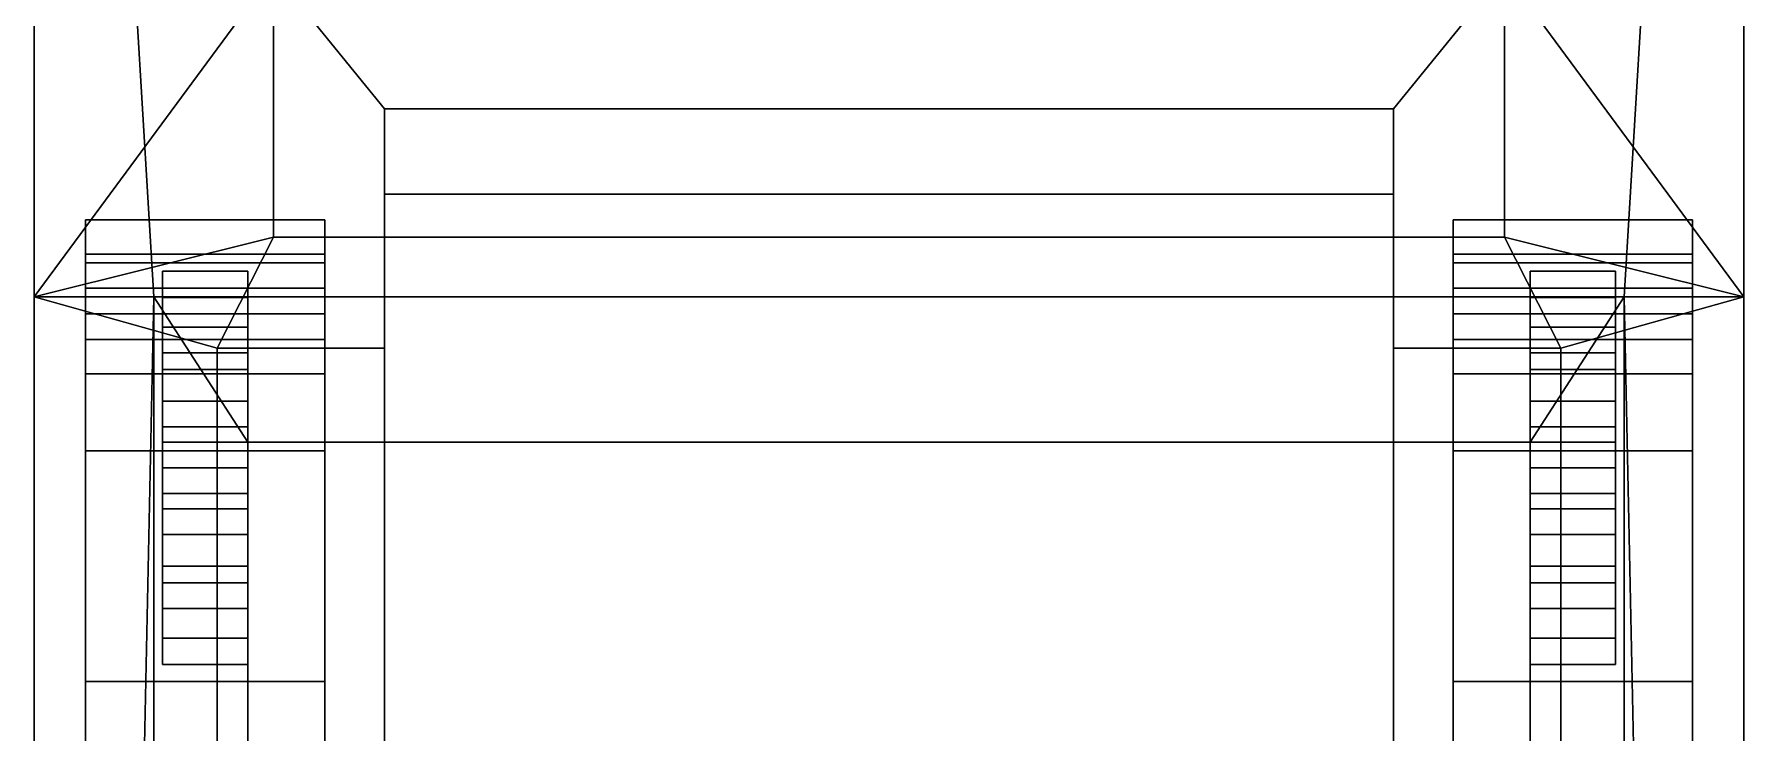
# Model space of a CAD drawing. Header units: millimetres. Extents: x -1 to 3, y -3.1 to 13.
# Drawn here: x -1 to 1, y 0.86 to 1.677 of the extents above; entities that cross this region are included whole.
import ezdxf

# ---------------------------------------------------------------- set-up
doc = ezdxf.new("R2010")
doc.units = ezdxf.units.MM
doc.layers.add('tracks', color=3, linetype='Continuous')
doc.layers.add('wheels', color=2, linetype='Continuous')

msp = doc.modelspace()

# ---------------------------------------------------------------- linework, layer by layer
for points in [[(-0.91, 2.18, 1.12), (-0.72, 1.75, 0.66), (-1, 1.37, 1.36), (-1, 1.97, 1.36)], [(1, 1.37, 1.36), (0.72, 1.75, 0.66), (0.91, 2.18, 1.12), (1, 1.97, 1.36)], [(-1, 1.97, 1.36), (-1, 1.37, 1.36), (-0.86, 1.37, 1.73), (-0.88, 1.7, 1.67)], [(0.86, 1.37, 1.73), (1, 1.37, 1.36), (1, 1.97, 1.36), (0.88, 1.7, 1.67)], [(-0.72, 1.75, 0.66), (-0.72, 1.44, 0.66), (-1, 1.37, 1.36)], [(0.72, 1.75, 0.66), (0.59, 1.59, 0.66), (-0.59, 1.59, 0.66), (-0.72, 1.75, 0.66)], [(-0.59, 1.59, 0.66), (-0.59, 1.44, 0.66), (-0.72, 1.44, 0.66), (-0.72, 1.75, 0.66)], [(0.72, 1.44, 0.66), (0.59, 1.44, 0.66), (0.59, 1.59, 0.66), (0.72, 1.75, 0.66)], [(1, 1.37, 1.36), (0.72, 1.44, 0.66), (0.72, 1.75, 0.66), (1, 1.37, 1.36)], [(-0.88, 1.7, 1.67), (-0.86, 1.37, 1.73), (0.86, 1.37, 1.73), (0.88, 1.7, 1.67)], [(-0.59, 1.49, 0.5), (-0.59, 1.44, 0.45), (-0.59, 1.44, 0.66), (-0.59, 1.59, 0.66)], [(0.59, 1.59, 0.66), (0.59, 1.49, 0.5), (-0.59, 1.49, 0.5), (-0.59, 1.59, 0.66)], [(0.59, 1.44, 0.66), (0.59, 1.44, 0.45), (0.59, 1.49, 0.5), (0.59, 1.59, 0.66)], [(0.59, 1.49, 0.5), (0.59, 1.44, 0.45), (-0.59, 1.44, 0.45), (-0.59, 1.49, 0.5)], [(-0.72, 1.44, 0.66), (-0.7861, 1.31, 0.83), (-1, 1.37, 1.36)], [(-0.59, 1.44, 0.66), (-0.59, 1.31, 0.83), (-0.7861, 1.31, 0.83), (-0.72, 1.44, 0.66)], [(-0.59, 1.44, 0.45), (-0.59, -2.75, 0.45), (-0.59, -2.75, 0.79), (-0.59, 1.31, 0.79)], [(0.59, 1.44, 0.45), (0.59, -2.75, 0.45), (-0.59, -2.75, 0.45), (-0.59, 1.44, 0.45)], [(-0.59, 1.44, 0.45), (-0.59, 1.31, 0.79), (-0.59, 1.31, 0.83), (-0.59, 1.44, 0.66)], [(0.59, -2.75, 0.79), (0.59, -2.75, 0.45), (0.59, 1.44, 0.45), (0.59, 1.31, 0.79)], [(0.59, 1.31, 0.83), (0.59, 1.31, 0.79), (0.59, 1.44, 0.45), (0.59, 1.44, 0.66)], [(0.7861, 1.31, 0.83), (0.59, 1.31, 0.83), (0.59, 1.44, 0.66), (0.72, 1.44, 0.66)], [(1, 1.37, 1.36), (0.7861, 1.31, 0.83), (0.72, 1.44, 0.66), (1, 1.37, 1.36)], [(-1, 1.37, 1.36), (-1, 0.64, 1.36), (-0.8751, 0.64, 1.69), (-0.86, 1.37, 1.73)], [(-0.7861, 1.31, 0.83), (-0.7861, 0.01, 0.83), (-1, 0.01, 1.36), (-1, 1.37, 1.36)], [(-0.86, 1.37, 1.73), (-0.8751, 0.64, 1.69), (-0.86, 0.64, 1.73), (-0.86, 1.37, 1.73)], [(-0.86, 1.37, 1.73), (-0.86, 0.64, 1.73), (-0.75, 0.64, 2.08), (-0.75, 1.2, 2.08)], [(0.75, 1.2, 2.08), (0.86, 1.37, 1.73), (-0.86, 1.37, 1.73), (-0.75, 1.2, 2.08)], [(0.75, 0.64, 2.08), (0.86, 0.64, 1.73), (0.86, 1.37, 1.73), (0.75, 1.2, 2.08)], [(1, 0.01, 1.36), (0.7861, 0.01, 0.83), (0.7861, 1.31, 0.83), (1, 1.37, 1.36)], [(0.8751, 0.64, 1.69), (1, 0.64, 1.36), (1, 1.37, 1.36), (0.86, 1.37, 1.73)], [(0.86, 0.64, 1.73), (0.8751, 0.64, 1.69), (0.86, 1.37, 1.73)], [(-0.59, 1.31, 0.83), (-0.59, 0.01, 0.83), (-0.7861, 0.01, 0.83), (-0.7861, 1.31, 0.83)], [(-0.59, 1.31, 0.79), (-0.59, 0.01, 0.79), (-0.59, 0.01, 0.83), (-0.59, 1.31, 0.83)], [(0.59, 0.01, 0.83), (0.59, 0.01, 0.79), (0.59, 1.31, 0.79), (0.59, 1.31, 0.83)], [(0.7861, 0.01, 0.83), (0.59, 0.01, 0.83), (0.59, 1.31, 0.83), (0.7861, 1.31, 0.83)], [(-0.75, 1.2, 2.08), (-0.75, 0.64, 2.08), (0.75, 0.64, 2.08), (0.75, 1.2, 2.08)]]:
    msp.add_3dface(points)
at = {"layer": 'tracks'}
for points in [[(-0.94, 1.46, 0.5), (-0.94, 1.38, 0.69), (-0.66, 1.38, 0.69), (-0.66, 1.46, 0.5)], [(-0.94, 1.35, 0.66), (-0.94, 1.38, 0.69), (-0.94, 1.46, 0.5), (-0.94, 1.42, 0.5)], [(-0.94, 1.42, 0.5), (-0.94, 1.46, 0.5), (-0.94, 1.41, 0.31), (-0.94, 1.37, 0.34)], [(-0.94, 1.41, 0.31), (-0.94, 1.46, 0.5), (-0.66, 1.46, 0.5), (-0.66, 1.41, 0.31)], [(-0.66, 1.46, 0.5), (-0.66, 1.38, 0.69), (-0.66, 1.35, 0.66), (-0.66, 1.42, 0.5)], [(-0.66, 1.41, 0.31), (-0.66, 1.46, 0.5), (-0.66, 1.42, 0.5), (-0.66, 1.37, 0.34)], [(0.66, 1.35, 0.66), (0.66, 1.38, 0.69), (0.66, 1.46, 0.5), (0.66, 1.42, 0.5)], [(0.66, 1.46, 0.5), (0.66, 1.38, 0.69), (0.94, 1.38, 0.69), (0.94, 1.46, 0.5)], [(0.66, 1.42, 0.5), (0.66, 1.46, 0.5), (0.66, 1.41, 0.31), (0.66, 1.37, 0.34)], [(0.66, 1.41, 0.31), (0.66, 1.46, 0.5), (0.94, 1.46, 0.5), (0.94, 1.41, 0.31)], [(0.94, 1.46, 0.5), (0.94, 1.38, 0.69), (0.94, 1.35, 0.66), (0.94, 1.42, 0.5)], [(0.94, 1.41, 0.31), (0.94, 1.46, 0.5), (0.94, 1.42, 0.5), (0.94, 1.37, 0.34)], [(-0.66, 1.42, 0.5), (-0.66, 1.35, 0.66), (-0.94, 1.35, 0.66), (-0.94, 1.42, 0.5)], [(-0.66, 1.37, 0.34), (-0.66, 1.42, 0.5), (-0.94, 1.42, 0.5), (-0.94, 1.37, 0.34)], [(0.94, 1.42, 0.5), (0.94, 1.35, 0.66), (0.66, 1.35, 0.66), (0.66, 1.42, 0.5)], [(0.94, 1.37, 0.34), (0.94, 1.42, 0.5), (0.66, 1.42, 0.5), (0.66, 1.37, 0.34)], [(-0.94, 1.37, 0.34), (-0.94, 1.41, 0.31), (-0.94, 1.32, 0.24), (-0.94, 1.28, 0.27)], [(-0.94, 1.32, 0.24), (-0.94, 1.41, 0.31), (-0.66, 1.41, 0.31), (-0.66, 1.32, 0.24)], [(-0.66, 1.32, 0.24), (-0.66, 1.41, 0.31), (-0.66, 1.37, 0.34), (-0.66, 1.28, 0.27)], [(0.66, 1.37, 0.34), (0.66, 1.41, 0.31), (0.66, 1.32, 0.24), (0.66, 1.28, 0.27)], [(0.66, 1.32, 0.24), (0.66, 1.41, 0.31), (0.94, 1.41, 0.31), (0.94, 1.32, 0.24)], [(0.94, 1.32, 0.24), (0.94, 1.41, 0.31), (0.94, 1.37, 0.34), (0.94, 1.28, 0.27)], [(-0.94, 1.38, 0.69), (-0.94, 1.19, 0.77), (-0.66, 1.19, 0.77), (-0.66, 1.38, 0.69)], [(-0.94, 1.19, 0.73), (-0.94, 1.19, 0.77), (-0.94, 1.38, 0.69), (-0.94, 1.35, 0.66)], [(-0.66, 1.38, 0.69), (-0.66, 1.19, 0.77), (-0.66, 1.19, 0.73), (-0.66, 1.35, 0.66)], [(0.66, 1.19, 0.73), (0.66, 1.19, 0.77), (0.66, 1.38, 0.69), (0.66, 1.35, 0.66)], [(0.66, 1.38, 0.69), (0.66, 1.19, 0.77), (0.94, 1.19, 0.77), (0.94, 1.38, 0.69)], [(0.94, 1.38, 0.69), (0.94, 1.19, 0.77), (0.94, 1.19, 0.73), (0.94, 1.35, 0.66)], [(-0.66, 1.28, 0.27), (-0.66, 1.37, 0.34), (-0.94, 1.37, 0.34), (-0.94, 1.28, 0.27)], [(0.94, 1.28, 0.27), (0.94, 1.37, 0.34), (0.66, 1.37, 0.34), (0.66, 1.28, 0.27)], [(-0.66, 1.35, 0.66), (-0.66, 1.19, 0.73), (-0.94, 1.19, 0.73), (-0.94, 1.35, 0.66)], [(0.94, 1.35, 0.66), (0.94, 1.19, 0.73), (0.66, 1.19, 0.73), (0.66, 1.35, 0.66)], [(-0.94, 0.6), (-0.94, 1.32, 0.24), (-0.66, 1.32, 0.24), (-0.66, 0.6)], [(-0.94, 1.28, 0.27), (-0.94, 1.32, 0.24), (-0.94, 0.6), (-0.94, 0.6, 0.04)], [(-0.66, 0.6), (-0.66, 1.32, 0.24), (-0.66, 1.28, 0.27), (-0.66, 0.6, 0.04)], [(0.66, 1.28, 0.27), (0.66, 1.32, 0.24), (0.66, 0.6), (0.66, 0.6, 0.04)], [(0.66, 0.6), (0.66, 1.32, 0.24), (0.94, 1.32, 0.24), (0.94, 0.6)], [(0.94, 0.6), (0.94, 1.32, 0.24), (0.94, 1.28, 0.27), (0.94, 0.6, 0.04)], [(-0.66, 0.6, 0.04), (-0.66, 1.28, 0.27), (-0.94, 1.28, 0.27), (-0.94, 0.6, 0.04)], [(0.94, 0.6, 0.04), (0.94, 1.28, 0.27), (0.66, 1.28, 0.27), (0.66, 0.6, 0.04)], [(-0.66, 1.19, 0.73), (-0.66, 0.92, 0.67), (-0.94, 0.92, 0.67), (-0.94, 1.19, 0.73)], [(-0.94, 0.92, 0.67), (-0.94, 0.92, 0.71), (-0.94, 1.19, 0.77), (-0.94, 1.19, 0.73)], [(-0.94, 1.19, 0.77), (-0.94, 0.92, 0.71), (-0.66, 0.92, 0.71), (-0.66, 1.19, 0.77)], [(-0.66, 1.19, 0.77), (-0.66, 0.92, 0.71), (-0.66, 0.92, 0.67), (-0.66, 1.19, 0.73)], [(0.66, 0.92, 0.67), (0.66, 0.92, 0.71), (0.66, 1.19, 0.77), (0.66, 1.19, 0.73)], [(0.66, 1.19, 0.77), (0.66, 0.92, 0.71), (0.94, 0.92, 0.71), (0.94, 1.19, 0.77)], [(0.94, 1.19, 0.73), (0.94, 0.92, 0.67), (0.66, 0.92, 0.67), (0.66, 1.19, 0.73)], [(0.94, 1.19, 0.77), (0.94, 0.92, 0.71), (0.94, 0.92, 0.67), (0.94, 1.19, 0.73)], [(-0.66, 0.92, 0.67), (-0.66, 0.63, 0.61), (-0.94, 0.63, 0.61), (-0.94, 0.92, 0.67)], [(-0.94, 0.63, 0.61), (-0.94, 0.63, 0.65), (-0.94, 0.92, 0.71), (-0.94, 0.92, 0.67)], [(-0.94, 0.92, 0.71), (-0.94, 0.63, 0.65), (-0.66, 0.63, 0.65), (-0.66, 0.92, 0.71)], [(-0.66, 0.92, 0.71), (-0.66, 0.63, 0.65), (-0.66, 0.63, 0.61), (-0.66, 0.92, 0.67)], [(0.66, 0.92, 0.71), (0.66, 0.63, 0.65), (0.94, 0.63, 0.65), (0.94, 0.92, 0.71)], [(0.66, 0.63, 0.61), (0.66, 0.63, 0.65), (0.66, 0.92, 0.71), (0.66, 0.92, 0.67)], [(0.94, 0.92, 0.67), (0.94, 0.63, 0.61), (0.66, 0.63, 0.61), (0.66, 0.92, 0.67)], [(0.94, 0.92, 0.71), (0.94, 0.63, 0.65), (0.94, 0.63, 0.61), (0.94, 0.92, 0.67)]]:
    msp.add_3dface(points, dxfattribs=at)
at = {"layer": 'wheels'}
for points in [[(-0.85, 1.4, 0.47), (-0.85, 1.3692, 0.355), (-0.85, 1.3345, 0.4096), (-0.85, 1.3345, 0.5304)], [(-0.85, 1.3692, 0.585), (-0.85, 1.4, 0.47), (-0.85, 1.3345, 0.5304), (-0.85, 1.3045, 0.5823)], [(-0.75, 1.4, 0.47), (-0.75, 1.3692, 0.355), (-0.85, 1.3692, 0.355), (-0.85, 1.4, 0.47)], [(-0.75, 1.3692, 0.585), (-0.75, 1.4, 0.47), (-0.85, 1.4, 0.47), (-0.85, 1.3692, 0.585)], [(-0.75, 1.3345, 0.5304), (-0.75, 1.3345, 0.4096), (-0.75, 1.3692, 0.355), (-0.75, 1.4, 0.47)], [(-0.75, 1.3045, 0.5823), (-0.75, 1.3345, 0.5304), (-0.75, 1.4, 0.47), (-0.75, 1.3692, 0.585)], [(0.75, 1.3345, 0.4096), (0.75, 1.3345, 0.5304), (0.75, 1.3692, 0.585), (0.75, 1.4, 0.47)], [(0.75, 1.4, 0.47), (0.75, 1.3692, 0.585), (0.85, 1.3692, 0.585), (0.85, 1.4, 0.47)], [(0.75, 1.3045, 0.3577), (0.75, 1.3345, 0.4096), (0.75, 1.4, 0.47), (0.75, 1.3692, 0.355)], [(0.75, 1.3692, 0.355), (0.75, 1.4, 0.47), (0.85, 1.4, 0.47), (0.85, 1.3692, 0.355)], [(0.85, 1.4, 0.47), (0.85, 1.3692, 0.585), (0.85, 1.3345, 0.5304), (0.85, 1.3345, 0.4096)], [(0.85, 1.3692, 0.355), (0.85, 1.4, 0.47), (0.85, 1.3345, 0.4096), (0.85, 1.3045, 0.3577)], [(-0.75, 1.285, 0.6692), (-0.75, 1.3692, 0.585), (-0.85, 1.3692, 0.585), (-0.85, 1.285, 0.6692)], [(-0.85, 1.285, 0.6692), (-0.85, 1.3692, 0.585), (-0.85, 1.3045, 0.5823), (-0.85, 1.2, 0.6427)], [(-0.85, 1.3692, 0.355), (-0.85, 1.285, 0.2708), (-0.85, 1.3045, 0.3577), (-0.85, 1.3345, 0.4096)], [(-0.75, 1.3692, 0.355), (-0.75, 1.285, 0.2708), (-0.85, 1.285, 0.2708), (-0.85, 1.3692, 0.355)], [(-0.75, 1.2, 0.6427), (-0.75, 1.3045, 0.5823), (-0.75, 1.3692, 0.585), (-0.75, 1.285, 0.6692)], [(-0.75, 1.3345, 0.4096), (-0.75, 1.3045, 0.3577), (-0.75, 1.285, 0.2708), (-0.75, 1.3692, 0.355)], [(0.75, 1.3345, 0.5304), (0.75, 1.3045, 0.5823), (0.75, 1.285, 0.6692), (0.75, 1.3692, 0.585)], [(0.75, 1.285, 0.2708), (0.75, 1.3692, 0.355), (0.85, 1.3692, 0.355), (0.85, 1.285, 0.2708)], [(0.75, 1.2, 0.2973), (0.75, 1.3045, 0.3577), (0.75, 1.3692, 0.355), (0.75, 1.285, 0.2708)], [(0.75, 1.3692, 0.585), (0.75, 1.285, 0.6692), (0.85, 1.285, 0.6692), (0.85, 1.3692, 0.585)], [(0.85, 1.3692, 0.585), (0.85, 1.285, 0.6692), (0.85, 1.3045, 0.5823), (0.85, 1.3345, 0.5304)], [(0.85, 1.285, 0.2708), (0.85, 1.3692, 0.355), (0.85, 1.3045, 0.3577), (0.85, 1.2, 0.2973)], [(-0.85, 1.2179, 0.5323), (-0.85, 1.3045, 0.5823), (-0.85, 1.3345, 0.5304), (-0.85, 1.2479, 0.4804)], [(-0.85, 1.2479, 0.4804), (-0.85, 1.3345, 0.5304), (-0.75, 1.3345, 0.5304), (-0.75, 1.2479, 0.4804)], [(-0.75, 1.3345, 0.4096), (-0.75, 1.3345, 0.5304), (-0.85, 1.3345, 0.5304), (-0.85, 1.3345, 0.4096)], [(-0.85, 1.2479, 0.4596), (-0.85, 1.3345, 0.4096), (-0.85, 1.3045, 0.3577), (-0.85, 1.2179, 0.4077)], [(-0.75, 1.2479, 0.4596), (-0.75, 1.3345, 0.4096), (-0.85, 1.3345, 0.4096), (-0.85, 1.2479, 0.4596)], [(-0.75, 1.2479, 0.4804), (-0.75, 1.3345, 0.5304), (-0.75, 1.3045, 0.5823), (-0.75, 1.2179, 0.5323)], [(-0.75, 1.2179, 0.4077), (-0.75, 1.3045, 0.3577), (-0.75, 1.3345, 0.4096), (-0.75, 1.2479, 0.4596)], [(0.75, 1.2179, 0.5323), (0.75, 1.3045, 0.5823), (0.75, 1.3345, 0.5304), (0.75, 1.2479, 0.4804)], [(0.75, 1.2479, 0.4596), (0.75, 1.3345, 0.4096), (0.75, 1.3045, 0.3577), (0.75, 1.2179, 0.4077)], [(0.85, 1.2479, 0.4596), (0.85, 1.3345, 0.4096), (0.75, 1.3345, 0.4096), (0.75, 1.2479, 0.4596)], [(0.75, 1.3345, 0.5304), (0.75, 1.3345, 0.4096), (0.85, 1.3345, 0.4096), (0.85, 1.3345, 0.5304)], [(0.75, 1.2479, 0.4804), (0.75, 1.3345, 0.5304), (0.85, 1.3345, 0.5304), (0.85, 1.2479, 0.4804)], [(0.85, 1.2479, 0.4804), (0.85, 1.3345, 0.5304), (0.85, 1.3045, 0.5823), (0.85, 1.2179, 0.5323)], [(0.85, 1.2179, 0.4077), (0.85, 1.3045, 0.3577), (0.85, 1.3345, 0.4096), (0.85, 1.2479, 0.4596)], [(-0.75, 1.3045, 0.5823), (-0.75, 1.2, 0.6427), (-0.85, 1.2, 0.6427), (-0.85, 1.3045, 0.5823)], [(-0.75, 1.2179, 0.5323), (-0.75, 1.3045, 0.5823), (-0.85, 1.3045, 0.5823), (-0.85, 1.2179, 0.5323)], [(-0.85, 1.2179, 0.4077), (-0.85, 1.3045, 0.3577), (-0.75, 1.3045, 0.3577), (-0.75, 1.2179, 0.4077)], [(-0.85, 1.285, 0.2708), (-0.85, 1.17, 0.24), (-0.85, 1.2, 0.2973), (-0.85, 1.3045, 0.3577)], [(-0.75, 1.2, 0.2973), (-0.75, 1.3045, 0.3577), (-0.85, 1.3045, 0.3577), (-0.85, 1.2, 0.2973)], [(-0.75, 1.3045, 0.3577), (-0.75, 1.2, 0.2973), (-0.75, 1.17, 0.24), (-0.75, 1.285, 0.2708)], [(0.85, 1.2179, 0.5323), (0.85, 1.3045, 0.5823), (0.75, 1.3045, 0.5823), (0.75, 1.2179, 0.5323)], [(0.75, 1.2179, 0.4077), (0.75, 1.3045, 0.3577), (0.85, 1.3045, 0.3577), (0.85, 1.2179, 0.4077)], [(0.75, 1.3045, 0.3577), (0.75, 1.2, 0.2973), (0.85, 1.2, 0.2973), (0.85, 1.3045, 0.3577)], [(0.75, 1.2, 0.6427), (0.75, 1.3045, 0.5823), (0.85, 1.3045, 0.5823), (0.85, 1.2, 0.6427)], [(0.75, 1.3045, 0.5823), (0.75, 1.2, 0.6427), (0.75, 1.17, 0.7), (0.75, 1.285, 0.6692)], [(0.85, 1.285, 0.6692), (0.85, 1.17, 0.7), (0.85, 1.2, 0.6427), (0.85, 1.3045, 0.5823)], [(-0.75, 1.17, 0.7), (-0.75, 1.285, 0.6692), (-0.85, 1.285, 0.6692), (-0.85, 1.17, 0.7)], [(-0.85, 1.17, 0.7), (-0.85, 1.285, 0.6692), (-0.85, 1.2, 0.6427), (-0.85, 1.14, 0.6427)], [(-0.75, 1.285, 0.2708), (-0.75, 1.17, 0.24), (-0.85, 1.17, 0.24), (-0.85, 1.285, 0.2708)], [(-0.75, 1.14, 0.6427), (-0.75, 1.2, 0.6427), (-0.75, 1.285, 0.6692), (-0.75, 1.17, 0.7)], [(0.75, 1.17, 0.24), (0.75, 1.285, 0.2708), (0.85, 1.285, 0.2708), (0.85, 1.17, 0.24)], [(0.75, 1.14, 0.2973), (0.75, 1.2, 0.2973), (0.75, 1.285, 0.2708), (0.75, 1.17, 0.24)], [(0.75, 1.285, 0.6692), (0.75, 1.17, 0.7), (0.85, 1.17, 0.7), (0.85, 1.285, 0.6692)], [(0.85, 1.17, 0.24), (0.85, 1.285, 0.2708), (0.85, 1.2, 0.2973), (0.85, 1.14, 0.2973)], [(-0.75, 1.2479, 0.4804), (-0.75, 1.2479, 0.4596), (-0.85, 1.2479, 0.4596), (-0.85, 1.2479, 0.4804)], [(-0.85, 1.0921, 0.4804), (-0.85, 1.1221, 0.5323), (-0.85, 1.2179, 0.5323), (-0.85, 1.2479, 0.4804)], [(-0.85, 1.0921, 0.4596), (-0.85, 1.0921, 0.4804), (-0.85, 1.2479, 0.4804), (-0.85, 1.2479, 0.4596)], [(-0.85, 1.1221, 0.4077), (-0.85, 1.0921, 0.4596), (-0.85, 1.2479, 0.4596), (-0.85, 1.2179, 0.4077)], [(0.75, 1.2479, 0.4596), (0.75, 1.2479, 0.4804), (0.85, 1.2479, 0.4804), (0.85, 1.2479, 0.4596)], [(0.85, 1.2479, 0.4804), (0.85, 1.2179, 0.5323), (0.85, 1.1221, 0.5323), (0.85, 1.0921, 0.4804)], [(0.85, 1.2479, 0.4596), (0.85, 1.2479, 0.4804), (0.85, 1.0921, 0.4804), (0.85, 1.0921, 0.4596)], [(0.85, 1.2179, 0.4077), (0.85, 1.2479, 0.4596), (0.85, 1.0921, 0.4596), (0.85, 1.1221, 0.4077)], [(-0.75, 1.2, 0.5427), (-0.75, 1.2179, 0.5323), (-0.85, 1.2179, 0.5323), (-0.85, 1.2, 0.5427)], [(-0.75, 1.2179, 0.4077), (-0.75, 1.2, 0.3973), (-0.85, 1.2, 0.3973), (-0.85, 1.2179, 0.4077)], [(-0.85, 1.1221, 0.5323), (-0.85, 1.14, 0.5427), (-0.85, 1.2, 0.5427), (-0.85, 1.2179, 0.5323)], [(-0.85, 1.14, 0.3973), (-0.85, 1.1221, 0.4077), (-0.85, 1.2179, 0.4077), (-0.85, 1.2, 0.3973)], [(-0.85, 1.2, 0.5427), (-0.85, 1.2, 0.6427), (-0.75, 1.2, 0.6427), (-0.75, 1.2, 0.5427)], [(-0.85, 1.14, 0.5427), (-0.85, 1.14, 0.6427), (-0.85, 1.2, 0.6427), (-0.85, 1.2, 0.5427)], [(-0.85, 1.2, 0.3973), (-0.85, 1.2, 0.2973), (-0.85, 1.14, 0.2973), (-0.85, 1.14, 0.3973)], [(-0.75, 1.2, 0.3973), (-0.75, 1.2, 0.2973), (-0.85, 1.2, 0.2973), (-0.85, 1.2, 0.3973)], [(-0.85, 1.17, 0.24), (-0.85, 1.055, 0.2708), (-0.85, 1.14, 0.2973), (-0.85, 1.2, 0.2973)], [(-0.75, 1.2, 0.5427), (-0.75, 1.2, 0.6427), (-0.75, 1.14, 0.6427), (-0.75, 1.14, 0.5427)], [(-0.75, 1.14, 0.3973), (-0.75, 1.14, 0.2973), (-0.75, 1.2, 0.2973), (-0.75, 1.2, 0.3973)], [(-0.75, 1.2, 0.2973), (-0.75, 1.14, 0.2973), (-0.75, 1.055, 0.2708), (-0.75, 1.17, 0.24)], [(0.75, 1.2, 0.3973), (0.75, 1.2179, 0.4077), (0.85, 1.2179, 0.4077), (0.85, 1.2, 0.3973)], [(0.75, 1.2179, 0.5323), (0.75, 1.2, 0.5427), (0.85, 1.2, 0.5427), (0.85, 1.2179, 0.5323)], [(0.75, 1.2, 0.5427), (0.75, 1.2, 0.6427), (0.85, 1.2, 0.6427), (0.85, 1.2, 0.5427)], [(0.75, 1.14, 0.5427), (0.75, 1.14, 0.6427), (0.75, 1.2, 0.6427), (0.75, 1.2, 0.5427)], [(0.75, 1.2, 0.3973), (0.75, 1.2, 0.2973), (0.75, 1.14, 0.2973), (0.75, 1.14, 0.3973)], [(0.85, 1.2, 0.3973), (0.85, 1.2, 0.2973), (0.75, 1.2, 0.2973), (0.75, 1.2, 0.3973)], [(0.75, 1.2, 0.6427), (0.75, 1.14, 0.6427), (0.75, 1.055, 0.6692), (0.75, 1.17, 0.7)], [(0.85, 1.2179, 0.5323), (0.85, 1.2, 0.5427), (0.85, 1.14, 0.5427), (0.85, 1.1221, 0.5323)], [(0.85, 1.2, 0.3973), (0.85, 1.2179, 0.4077), (0.85, 1.1221, 0.4077), (0.85, 1.14, 0.3973)], [(0.85, 1.2, 0.5427), (0.85, 1.2, 0.6427), (0.85, 1.14, 0.6427), (0.85, 1.14, 0.5427)], [(0.85, 1.14, 0.3973), (0.85, 1.14, 0.2973), (0.85, 1.2, 0.2973), (0.85, 1.2, 0.3973)], [(0.85, 1.17, 0.7), (0.85, 1.055, 0.6692), (0.85, 1.14, 0.6427), (0.85, 1.2, 0.6427)], [(-0.75, 1.17, 0.24), (-0.75, 1.055, 0.2708), (-0.85, 1.055, 0.2708), (-0.85, 1.17, 0.24)], [(-0.85, 1.055, 0.6692), (-0.85, 1.17, 0.7), (-0.85, 1.14, 0.6427), (-0.85, 1.0355, 0.5823)], [(-0.75, 1.055, 0.6692), (-0.75, 1.17, 0.7), (-0.85, 1.17, 0.7), (-0.85, 1.055, 0.6692)], [(-0.75, 1.0355, 0.5823), (-0.75, 1.14, 0.6427), (-0.75, 1.17, 0.7), (-0.75, 1.055, 0.6692)], [(0.75, 1.055, 0.2708), (0.75, 1.17, 0.24), (0.85, 1.17, 0.24), (0.85, 1.055, 0.2708)], [(0.75, 1.0355, 0.3577), (0.75, 1.14, 0.2973), (0.75, 1.17, 0.24), (0.75, 1.055, 0.2708)], [(0.75, 1.17, 0.7), (0.75, 1.055, 0.6692), (0.85, 1.055, 0.6692), (0.85, 1.17, 0.7)], [(0.85, 1.055, 0.2708), (0.85, 1.17, 0.24), (0.85, 1.14, 0.2973), (0.85, 1.0355, 0.3577)], [(-0.75, 1.14, 0.5427), (-0.75, 1.14, 0.6427), (-0.85, 1.14, 0.6427), (-0.85, 1.14, 0.5427)], [(-0.85, 1.14, 0.3973), (-0.85, 1.14, 0.2973), (-0.75, 1.14, 0.2973), (-0.75, 1.14, 0.3973)], [(-0.75, 1.14, 0.3973), (-0.75, 1.1221, 0.4077), (-0.85, 1.1221, 0.4077), (-0.85, 1.14, 0.3973)], [(-0.85, 1.055, 0.2708), (-0.85, 0.9708, 0.355), (-0.85, 1.0355, 0.3577), (-0.85, 1.14, 0.2973)], [(-0.75, 1.0355, 0.3577), (-0.75, 1.14, 0.2973), (-0.85, 1.14, 0.2973), (-0.85, 1.0355, 0.3577)], [(-0.75, 1.1221, 0.5323), (-0.75, 1.14, 0.5427), (-0.85, 1.14, 0.5427), (-0.85, 1.1221, 0.5323)], [(-0.75, 1.14, 0.6427), (-0.75, 1.0355, 0.5823), (-0.85, 1.0355, 0.5823), (-0.85, 1.14, 0.6427)], [(-0.85, 1.1221, 0.4077), (-0.85, 1.0355, 0.3577), (-0.85, 1.0055, 0.4096), (-0.85, 1.0921, 0.4596)], [(-0.75, 1.1221, 0.4077), (-0.75, 1.0355, 0.3577), (-0.85, 1.0355, 0.3577), (-0.85, 1.1221, 0.4077)], [(-0.85, 1.0921, 0.4804), (-0.85, 1.0055, 0.5304), (-0.85, 1.0355, 0.5823), (-0.85, 1.1221, 0.5323)], [(-0.85, 1.1221, 0.5323), (-0.85, 1.0355, 0.5823), (-0.75, 1.0355, 0.5823), (-0.75, 1.1221, 0.5323)], [(-0.75, 1.14, 0.2973), (-0.75, 1.0355, 0.3577), (-0.75, 0.9708, 0.355), (-0.75, 1.055, 0.2708)], [(-0.75, 1.0921, 0.4596), (-0.75, 1.0055, 0.4096), (-0.75, 1.0355, 0.3577), (-0.75, 1.1221, 0.4077)], [(-0.75, 1.1221, 0.5323), (-0.75, 1.0355, 0.5823), (-0.75, 1.0055, 0.5304), (-0.75, 1.0921, 0.4804)], [(0.85, 1.14, 0.5427), (0.85, 1.14, 0.6427), (0.75, 1.14, 0.6427), (0.75, 1.14, 0.5427)], [(0.75, 1.14, 0.3973), (0.75, 1.14, 0.2973), (0.85, 1.14, 0.2973), (0.85, 1.14, 0.3973)], [(0.75, 1.14, 0.2973), (0.75, 1.0355, 0.3577), (0.85, 1.0355, 0.3577), (0.85, 1.14, 0.2973)], [(0.75, 1.14, 0.5427), (0.75, 1.1221, 0.5323), (0.85, 1.1221, 0.5323), (0.85, 1.14, 0.5427)], [(0.75, 1.1221, 0.4077), (0.75, 1.14, 0.3973), (0.85, 1.14, 0.3973), (0.85, 1.1221, 0.4077)], [(0.75, 1.0355, 0.5823), (0.75, 1.14, 0.6427), (0.85, 1.14, 0.6427), (0.85, 1.0355, 0.5823)], [(0.75, 1.14, 0.6427), (0.75, 1.0355, 0.5823), (0.75, 0.9708, 0.585), (0.75, 1.055, 0.6692)], [(0.75, 1.0921, 0.4804), (0.75, 1.0055, 0.5304), (0.75, 1.0355, 0.5823), (0.75, 1.1221, 0.5323)], [(0.75, 1.1221, 0.5323), (0.75, 1.0355, 0.5823), (0.85, 1.0355, 0.5823), (0.85, 1.1221, 0.5323)], [(0.75, 1.1221, 0.4077), (0.75, 1.0355, 0.3577), (0.75, 1.0055, 0.4096), (0.75, 1.0921, 0.4596)], [(0.85, 1.1221, 0.4077), (0.85, 1.0355, 0.3577), (0.75, 1.0355, 0.3577), (0.75, 1.1221, 0.4077)], [(0.85, 1.055, 0.6692), (0.85, 0.9708, 0.585), (0.85, 1.0355, 0.5823), (0.85, 1.14, 0.6427)], [(0.85, 1.1221, 0.5323), (0.85, 1.0355, 0.5823), (0.85, 1.0055, 0.5304), (0.85, 1.0921, 0.4804)], [(0.85, 1.0921, 0.4596), (0.85, 1.0055, 0.4096), (0.85, 1.0355, 0.3577), (0.85, 1.1221, 0.4077)], [(-0.85, 1.0921, 0.4596), (-0.85, 1.0055, 0.4096), (-0.75, 1.0055, 0.4096), (-0.75, 1.0921, 0.4596)], [(-0.75, 1.0921, 0.4596), (-0.75, 1.0921, 0.4804), (-0.85, 1.0921, 0.4804), (-0.85, 1.0921, 0.4596)], [(-0.75, 1.0921, 0.4804), (-0.75, 1.0055, 0.5304), (-0.85, 1.0055, 0.5304), (-0.85, 1.0921, 0.4804)], [(0.85, 1.0921, 0.4804), (0.85, 1.0055, 0.5304), (0.75, 1.0055, 0.5304), (0.75, 1.0921, 0.4804)], [(0.75, 1.0921, 0.4804), (0.75, 1.0921, 0.4596), (0.85, 1.0921, 0.4596), (0.85, 1.0921, 0.4804)], [(0.75, 1.0921, 0.4596), (0.75, 1.0055, 0.4096), (0.85, 1.0055, 0.4096), (0.85, 1.0921, 0.4596)], [(-0.75, 1.055, 0.2708), (-0.75, 0.9708, 0.355), (-0.85, 0.9708, 0.355), (-0.85, 1.055, 0.2708)], [(-0.85, 0.9708, 0.585), (-0.85, 1.055, 0.6692), (-0.85, 1.0355, 0.5823), (-0.85, 1.0055, 0.5304)], [(-0.75, 0.9708, 0.585), (-0.75, 1.055, 0.6692), (-0.85, 1.055, 0.6692), (-0.85, 0.9708, 0.585)], [(-0.75, 1.0055, 0.5304), (-0.75, 1.0355, 0.5823), (-0.75, 1.055, 0.6692), (-0.75, 0.9708, 0.585)], [(0.75, 1.0055, 0.4096), (0.75, 1.0355, 0.3577), (0.75, 1.055, 0.2708), (0.75, 0.9708, 0.355)], [(0.75, 0.9708, 0.355), (0.75, 1.055, 0.2708), (0.85, 1.055, 0.2708), (0.85, 0.9708, 0.355)], [(0.75, 1.055, 0.6692), (0.75, 0.9708, 0.585), (0.85, 0.9708, 0.585), (0.85, 1.055, 0.6692)], [(0.85, 0.9708, 0.355), (0.85, 1.055, 0.2708), (0.85, 1.0355, 0.3577), (0.85, 1.0055, 0.4096)], [(-0.85, 0.9708, 0.355), (-0.85, 0.94, 0.47), (-0.85, 1.0055, 0.4096), (-0.85, 1.0355, 0.3577)], [(-0.75, 1.0355, 0.3577), (-0.75, 1.0055, 0.4096), (-0.75, 0.94, 0.47), (-0.75, 0.9708, 0.355)], [(0.75, 1.0355, 0.5823), (0.75, 1.0055, 0.5304), (0.75, 0.94, 0.47), (0.75, 0.9708, 0.585)], [(0.85, 0.9708, 0.585), (0.85, 0.94, 0.47), (0.85, 1.0055, 0.5304), (0.85, 1.0355, 0.5823)], [(-0.85, 0.94, 0.47), (-0.85, 0.9708, 0.585), (-0.85, 1.0055, 0.5304), (-0.85, 1.0055, 0.4096)], [(-0.75, 1.0055, 0.5304), (-0.75, 1.0055, 0.4096), (-0.85, 1.0055, 0.4096), (-0.85, 1.0055, 0.5304)], [(-0.75, 1.0055, 0.4096), (-0.75, 1.0055, 0.5304), (-0.75, 0.9708, 0.585), (-0.75, 0.94, 0.47)], [(0.75, 1.0055, 0.5304), (0.75, 1.0055, 0.4096), (0.75, 0.9708, 0.355), (0.75, 0.94, 0.47)], [(0.75, 1.0055, 0.4096), (0.75, 1.0055, 0.5304), (0.85, 1.0055, 0.5304), (0.85, 1.0055, 0.4096)], [(0.85, 0.94, 0.47), (0.85, 0.9708, 0.355), (0.85, 1.0055, 0.4096), (0.85, 1.0055, 0.5304)], [(-0.75, 0.94, 0.47), (-0.75, 0.9708, 0.585), (-0.85, 0.9708, 0.585), (-0.85, 0.94, 0.47)], [(-0.75, 0.9708, 0.355), (-0.75, 0.94, 0.47), (-0.85, 0.94, 0.47), (-0.85, 0.9708, 0.355)], [(0.75, 0.9708, 0.585), (0.75, 0.94, 0.47), (0.85, 0.94, 0.47), (0.85, 0.9708, 0.585)], [(0.75, 0.94, 0.47), (0.75, 0.9708, 0.355), (0.85, 0.9708, 0.355), (0.85, 0.94, 0.47)]]:
    msp.add_3dface(points, dxfattribs=at)

doc.saveas('drawing.dxf')
